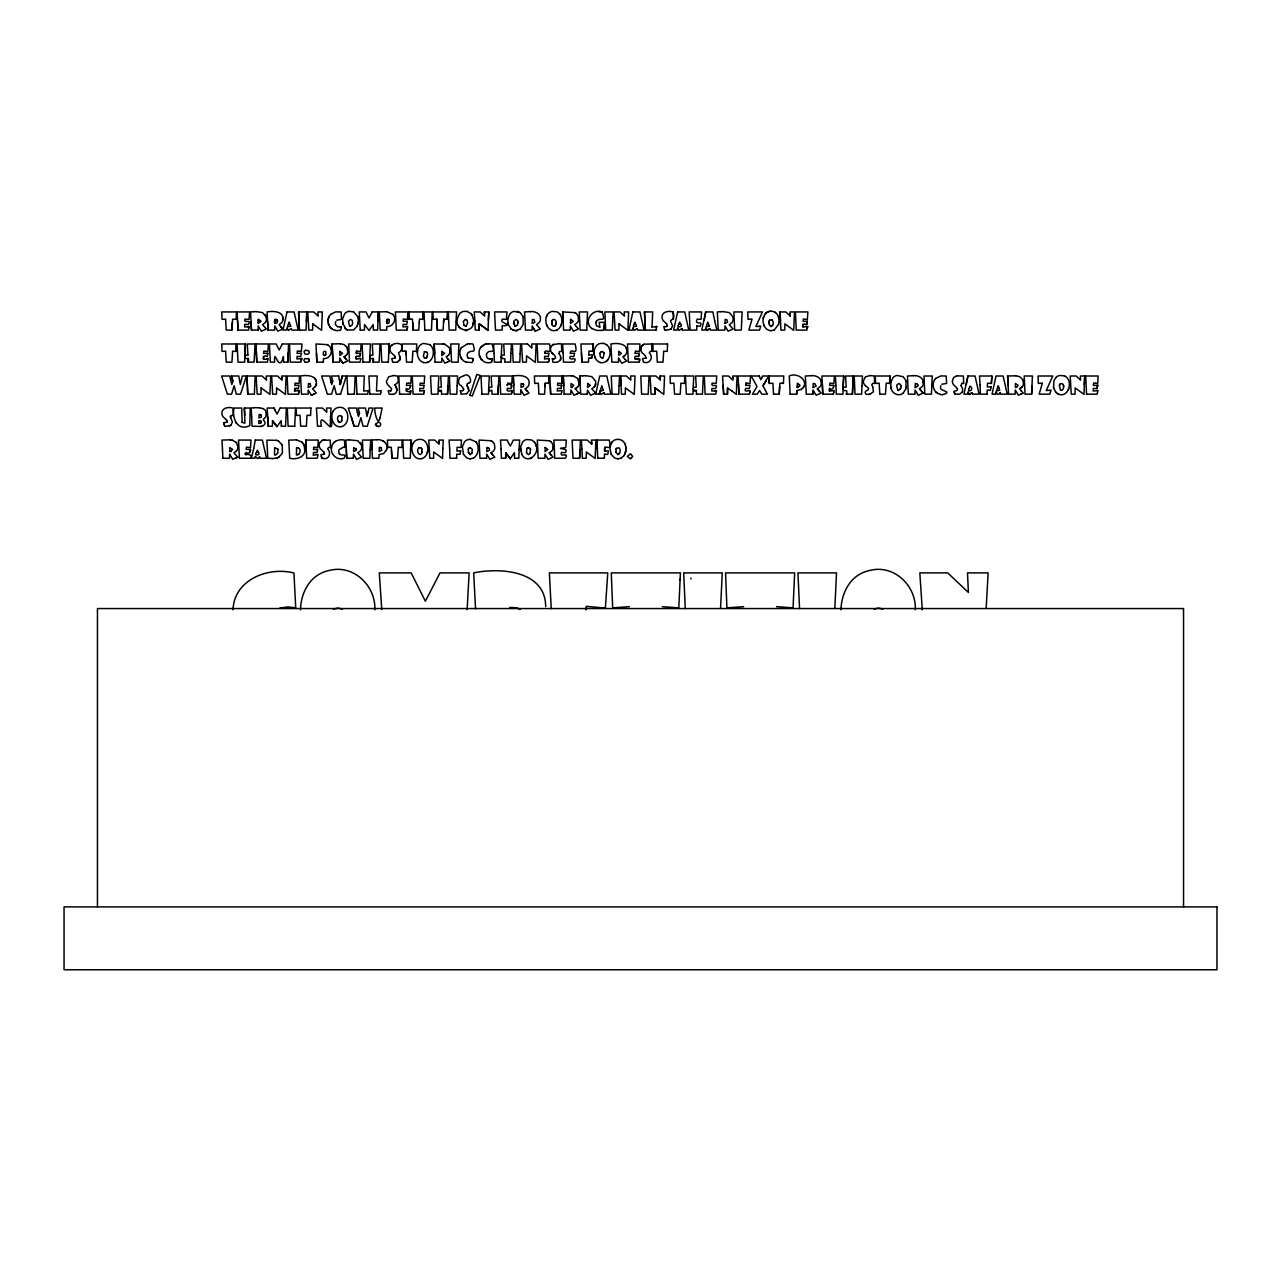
<?xml version="1.0" encoding="UTF-8"?>
<svg xmlns="http://www.w3.org/2000/svg" width="1281" height="1281" viewBox="0 0 1281 1281"><rect width="100%" height="100%" fill="white"/><g stroke="black" fill="none" stroke-linecap="round" stroke-linejoin="round"><path stroke-width="1.5" d="M258.346 323.42L258.378 319.369L261.116 321.291L258.314 323.42L258.41 319.369M276.696 319.69L277.385 322.284C274.823 326.399 272.997 318.985 275.943 319.433M274.903 323.42L274.983 319.369M308.337 387.486L308.417 383.451L310.162 383.756M441.961 355.461L441.993 351.41L444.715 353.332L441.913 355.461L442.025 351.41M532.304 323.42L532.416 319.369L534.161 319.69L534.817 322.284L532.336 323.42M725.062 323.42L725.174 319.369L726.919 319.69L727.576 322.284L725.094 323.42M813.115 387.486L813.227 383.451L814.972 383.756L815.677 386.35L813.163 387.486M915.194 387.486L915.307 383.451L917.052 383.756L917.708 386.35L915.242 387.486M474.851 321.051L475.315 330.098L479.126 330.098L479.238 323.837L488.045 330.338L488.766 311.94L484.378 311.94L484.618 316.103L480.183 311.94L474.242 311.94L474.883 321.051M479.126 330.098L479.238 323.837L488.013 330.338M650.588 385.117L651.052 394.164L654.863 394.164L654.975 387.903L663.782 394.404L664.551 376.006L660.115 376.006L660.356 380.169L655.92 376.006L649.979 376.006L650.62 385.117M654.863 394.164L654.975 387.903L659.026 390.785M732.86 377.927L732.956 380.169L728.521 376.006L722.58 376.006L723.621 394.164L727.464 394.164L727.544 387.903L731.675 390.785M727.464 394.164L727.592 387.903M362.971 362.139L369.665 362.139L369.745 356.246C370.081 361.466 375.173 355.301 373.107 362.139L379.144 362.139L380.009 343.981L372.275 343.981L372.915 355.109L371.506 355.205L369.841 355.157L370.433 343.981L362.107 343.981L363.019 362.139M369.665 362.139L369.745 358.216M501.063 362.139L501.223 356.246C501.512 361.466 506.603 355.301 504.538 362.139L510.575 362.139L510.911 353.444M456.628 458.246L456.757 454.131L460.039 454.387L460.648 450.896M505.659 458.246L505.771 452.721L510.318 458.678L505.771 452.721L505.691 458.246L501.399 458.246L501.079 449.087M604.36 458.246L604.504 454.131L607.77 454.387L608.427 450.896L604.632 451.072C603.255 441.401 612.846 454.643 609.212 440.072L596.834 440.072L597.763 458.246M987.043 394.164L987.171 390.048L990.437 390.321L991.062 386.83M283.485 362.139L287.809 362.139L288.545 343.981L282.316 343.981M287.809 362.139L288.049 353.028M372.163 311.94L378.391 311.94L377.623 330.098L373.347 330.098L373.219 324.525L369.056 330.546L364.557 324.573L364.428 330.098L360.169 330.098M519.141 449.135L518.853 458.246L514.578 458.246L514.45 452.673L510.27 458.678M258.073 330.098L258.186 325.966L261.372 331.187L266.32 328.993L262.525 324.701L265.263 322.588A6.277 6.277 0 0 0 266.4 319.802L266.288 317.064M285.727 384.348L285.439 394.404L276.584 387.903L276.472 394.164L272.661 394.164L271.62 376.006L277.593 376.006L281.996 380.169L281.9 377.927M330.21 426.445L330.994 408.047L326.575 408.047L326.799 412.21L322.364 408.047L316.423 408.047L317.512 426.205L321.307 426.205C317.928 406.141 336.567 443.546 330.53 416.373M353.348 458.246L353.476 454.098L356.646 459.335L361.594 457.125L357.815 452.834L360.537 450.736A6.277 6.277 0 0 0 361.69 447.934L361.562 445.196M389.2 319.706L389.04 322.796C385.469 326.095 385.949 316.807 389.232 319.706M386.942 323.42L387.054 319.289M442.858 448.414L442.553 458.47L433.715 451.969L433.602 458.246L429.792 458.246L428.751 440.072L434.723 440.072L439.111 444.235L439.031 441.993M520.903 390.032L520.775 394.164L514.113 394.164L513.265 376.006L513.761 385.661M587.322 394.164L587.451 390.032L590.621 395.253L595.569 393.059L591.79 388.767L594.512 386.67A6.277 6.277 0 0 0 595.665 383.868L595.537 381.13M736.687 384.348L736.399 394.404L731.643 390.785M811.353 375.669L805.381 376.006L806.261 394.164L812.923 394.164L813.003 390.032L816.189 395.253L821.121 393.059L817.342 388.767L820.08 386.67A6.277 6.277 0 0 0 821.185 383.868C822.386 378.183 816.157 375.093 811.305 375.669M812.923 394.164L813.003 391.41M1084.318 384.348L1084.014 394.404L1075.175 387.903L1075.063 394.164L1071.252 394.164L1070.211 376.006L1076.184 376.006L1080.588 380.169L1080.347 376.006L1084.783 376.006L1084.318 384.348L1084.735 376.006M254.727 385.661L254.391 394.164L247.745 394.164L246.945 376.006L255.191 376.006L254.695 385.661M294.71 426.205L295.511 408.047L287.28 408.047L288.113 426.205L294.742 426.205M354.373 394.164L355.173 376.006L346.927 376.006L347.775 394.164M370.193 449.743L369.841 458.246L363.212 458.246L362.411 440.072L370.657 440.072L370.161 449.743M388.367 362.139L389.136 343.981L380.937 343.981L381.77 362.139L388.415 362.139M410.609 449.743L410.256 458.246L403.627 458.246L402.826 440.072L411.057 440.072L410.609 449.743L411.025 440.072M579.588 458.246L580.405 440.072L572.159 440.072L573.007 458.246L579.636 458.246L579.941 449.743M586.73 330.098L587.531 311.94L579.284 311.94L580.133 330.098L586.762 330.098M862.001 385.661L861.649 394.164L855.019 394.164L854.219 376.006L862.465 376.006L861.969 385.661M1031.621 394.164L1032.422 376.006L1024.192 376.006L1025.024 394.164L1031.653 394.164L1031.958 385.661M323.34 362.139L323.517 358.536C330.61 359.449 334.325 349.169 328.352 345.342M447.517 394.164L448.43 376.006L440.696 376.006L441.337 387.15L439.927 387.246L438.262 387.198L438.855 376.006L430.528 376.006L431.441 394.164L438.086 394.164L438.214 388.287L439.447 391.073L441.401 390.193L441.529 394.164L447.565 394.164L447.886 385.485M489.262 389.616L489.918 391.073L491.872 390.193L492 394.164L498.037 394.164L498.901 376.006L491.167 376.006L491.808 387.15L490.399 387.246L488.734 387.198L489.326 376.006L480.999 376.006L481.912 394.164M498.037 394.164L498.357 385.485M790.105 394.164L796.654 394.164L796.766 390.561L801.33 389.424M796.654 394.164L796.798 390.561M846.357 394.164L852.425 394.164L853.242 376.006L845.556 376.006L846.197 387.15L844.787 387.246L843.122 387.198L843.683 376.006L835.388 376.006L835.949 385.485M852.425 394.164L853.29 376.006M652.029 327.007L652.702 311.94L644.455 311.94L645.352 330.098L656.048 330.098M236.425 343.981L236.12 351.41L236.457 343.981L221.709 343.981L222.045 351.41L225.6 351.17L226.209 362.139L231.941 362.139L232.614 351.17L236.12 351.41M250.5 449.391L246.224 449.455L246.432 447.197L250.5 447.565L251.012 440.072L238.554 440.072L239.387 458.246L249.971 458.246C256.696 452.721 235.624 455.203 249.795 452.689L250.5 449.391L250.099 451.024M246.08 455.091L246.192 452.449M266.736 358.84C261.484 361.402 262.909 353.7 267.201 356.598L267.873 353.284M263.47 358.984L263.598 356.358M294.598 391.025L294.758 388.383L294.646 391.025L299.386 390.593L298.905 392.354M313.365 455.091L313.477 452.449L315.366 452.481M356.294 356.358C356.759 362.747 354.549 354.453 358.184 356.374M406.269 391.025C406.013 384.844 405.869 395.044 411.057 390.593L410.176 394.164L399.592 394.164M423.338 311.94L422.97 319.369L423.306 311.94L408.607 311.94L408.895 319.369L410.625 319.193M447.309 319.369L443.77 319.129L443.082 330.098L437.365 330.098L436.805 319.129L433.202 319.369L432.914 311.94L447.661 311.94L447.277 319.369L447.613 311.94M538.548 386.67L538.26 383.195L534.705 383.451L534.401 376.006L549.149 376.006L548.812 383.451L549.117 376.006M635.2 353.348L635.376 351.09L639.443 351.458L639.956 343.981L627.498 343.981L628.331 362.139L638.915 362.139C643.35 355.205 632.734 362.331 635.136 356.358L637.025 356.374M803.043 324.317C803.507 330.722 801.314 322.412 804.948 324.349M829.431 391.025L829.576 388.383L829.464 391.025L834.203 390.593L833.723 392.354M890.039 376.006L889.703 383.451L890.007 376.006L875.291 376.006L875.596 383.451L879.182 383.195L879.791 394.164M306.335 321.595L306.8 311.94L298.585 311.94L299.386 330.098L306.063 330.098L306.832 311.94M388.719 353.636L389.184 343.981M720.562 608.427L722.26 572.895L683.686 572.895L685.271 608.619M834.828 608.427L836.525 572.895L797.951 572.895L799.536 608.619M247.938 355.109L244.863 355.157L245.424 343.981L237.129 343.981L238.042 362.139L244.687 362.139L244.815 356.246C245.103 361.466 250.195 355.301 248.13 362.139M245.456 343.981L244.863 355.157M510.863 353.444L511.439 343.981L503.705 343.981L504.346 355.109L502.937 355.205L501.287 355.157L501.88 343.981L493.537 343.981L494.114 353.444M843.715 376.006L843.122 387.198M588.78 354.965L588.956 351.17L590.989 351.218M604.664 451.072L604.856 447.261M377.911 321.003L378.391 311.94M467.149 609.66L469.118 572.895L439.991 572.895L425.372 601.237L411.153 572.895L379.304 572.895L381.754 609.468M519.093 449.135L519.622 440.072L513.393 440.072L510.318 446.108L508.477 442.874M231.893 330.098L232.614 319.129L236.12 319.369L236.457 311.94L221.709 311.94L222.045 319.369L225.6 319.129L226.209 330.098L231.941 330.098L232.357 322.492M285.695 384.348L286.191 376.006L281.772 376.006L281.948 377.927M397.59 458.246L398.311 447.261L401.818 447.517L402.154 440.072L387.422 440.072L387.743 447.517L389.44 447.341M412.194 362.139L412.658 354.533M419.239 322.492L418.775 330.098L413.058 330.098L412.45 319.129L410.593 319.193M442.81 448.414L443.322 440.072L438.887 440.072L439.063 441.993M488.349 320.282L488.814 311.94M547.339 383.275L545.258 383.195L544.585 394.164L538.869 394.164L538.516 386.67M736.655 384.348L737.151 376.006L732.732 376.006L732.908 377.927M773.484 394.164L779.232 394.164L779.873 383.195L781.954 383.275M779.232 394.164L779.665 386.574M986.178 608.155L988.131 572.895L967.507 572.895L968.388 592.446L947.716 572.895L919.822 572.895L922.272 609.852M601.75 330.418L603.735 330.082L604.312 322.332L599.252 322.332L599.764 327.119M603.735 330.082L603.959 326.127M590.957 351.218L592.847 351.41L593.295 343.981L580.95 343.981L581.894 362.139L588.523 362.139L588.62 358.023L590.365 358.072M592.847 351.41L593.343 343.981M991.094 386.83L987.299 387.006L987.539 383.195L991.398 383.451L991.846 376.006M991.398 383.451L991.878 376.006L979.501 376.006L980.077 384.892M357.143 326.175L358.392 320.634L357.783 316.663M421.593 458.646C431.361 456.004 429.343 437.269 418.247 439.527A7.078 7.078 0 0 0 414.259 441.769L413.219 443.162M467.101 311.395L463.738 311.395A7.078 7.078 0 0 0 459.719 313.637C447.597 332.98 480.983 336.999 472.049 315.03M562.247 376.006L561.767 383.499L562.279 376.006L549.821 376.006L550.654 394.164L561.238 394.164L562.071 390.593L557.299 391.025L557.459 388.383L559.349 388.415M617.97 439.383C626.121 439.287 628.01 450.416 623.751 455.828M778.88 322.636C779.985 317.576 776.91 310.995 771.082 311.235M903.201 393.075L906.051 388.543L905.987 380.729M300.491 609.772C300.731 599.316 304.173 588.828 311.059 580.837A33.258 33.258 0 0 1 329.938 570.317C353.876 564.393 375.974 586.17 374.821 609.788M423.659 362.555C416.853 360.537 415.524 350.706 419.688 345.662A7.078 7.078 0 0 1 423.707 343.42L429.84 344.621M417.382 352.659L417.526 350.562M507.916 318.521L507.9 322.636M600.405 362.555C593.599 360.537 592.302 350.706 596.45 345.662A7.078 7.078 0 0 1 600.453 343.42L603.783 343.42M771.114 311.235L769.401 311.395A7.078 7.078 0 0 0 765.398 313.637C760.818 319.001 763.108 330.418 771.114 330.706M841.009 609.772C841.249 599.316 844.691 588.828 851.577 580.837A33.258 33.258 0 0 1 870.456 570.317C894.394 564.393 916.475 586.17 915.323 609.788M890.807 382.587L890.807 386.702M237.898 446.877L237.786 447.934A6.277 6.277 0 0 1 236.649 450.736M282.925 319.802C284.11 311.171 273.013 310.803 267.121 311.94L268.017 330.098L274.678 330.098L274.791 325.966L277.897 331.187L282.877 328.993L279.098 324.701L281.82 322.588A6.277 6.277 0 0 0 282.973 319.802L282.845 317.064M316.359 383.868C317.576 375.237 306.447 374.869 300.571 376.006L301.451 394.164L308.113 394.164L308.193 390.032L311.379 395.253L316.311 393.059L312.532 388.767L315.254 386.67A6.277 6.277 0 0 0 316.407 383.868A6.277 6.277 0 0 1 315.222 386.67M448.83 354.629A6.277 6.277 0 0 0 449.983 351.827L449.439 347.647M450.015 351.827L450.095 350.77M553.104 447.934L552.559 443.754L550.702 441.513M578.532 319.802L577.987 315.606L576.114 313.381M577.923 386.67A6.277 6.277 0 0 0 579.06 383.868L579.14 382.811M579.092 383.868L577.731 378.455M913.385 375.669C918.237 375.077 924.498 378.167 923.265 383.868A6.277 6.277 0 0 1 922.112 386.67L919.422 388.767L923.201 393.059L919.454 388.767M412.626 354.533L412.914 351.17L416.421 351.41L416.757 343.981L402.01 343.981L402.346 351.41L404.043 351.234M419.207 322.492L419.495 319.129L423.002 319.369M443.546 322.492L443.802 319.129M545.049 386.574L545.306 383.195M313.541 449.455L313.717 447.197L317.784 447.565L318.296 440.072L305.839 440.072L306.671 458.246L317.256 458.246L318.104 454.659L313.317 455.091M360.169 354.917L360.618 353.284L356.326 353.348L356.502 351.09L360.618 351.458L361.13 343.981L348.656 343.981L349.505 362.139L360.089 362.139L360.922 358.552L356.15 358.984M356.374 353.348L356.55 351.09M507.5 385.389C503.929 384.204 514.338 382.411 511.039 388.623L507.436 388.383C505.066 394.372 515.747 387.246 511.215 394.164L500.631 394.164L500.295 384.892M544.761 353.348C544.697 346.414 553.072 358.184 549.501 343.981L537.043 343.981L537.54 352.867M570.381 353.348C570.317 346.414 578.692 358.184 575.121 343.981L562.663 343.981L563.16 352.867M585.993 609.884L586.266 606.345L605.385 608.075L607.77 572.895L549.373 572.895L551.23 608.715M749.865 392.354C752.459 387.855 742.692 394.212 745.718 388.383L749.321 388.623L750.042 385.325L745.75 385.389L745.926 383.131L750.042 383.499L750.538 376.006L738.08 376.006L738.929 394.164L749.497 394.164M745.798 385.389L745.974 383.131M233.03 609.772C234.039 579.813 268.097 566.346 293.941 573.007L295.719 607.851L287.889 606.906L279.834 608.075M332.355 329.201C327.424 326.191 326.559 318.489 330.562 314.373M328.08 320.955L328.705 317.272M331.571 447.149C330.018 453.554 336.07 460.087 342.603 458.614M296.535 439.895L288.785 440.12L289.698 458.246C296.055 459.911 305.502 457.349 304.942 449.295M304.814 451.312L304.189 445.115L301.932 442.073M386.766 448.83C388.223 443.082 382.154 439.127 376.982 439.703M468.27 449.423L468.702 453.346M514.898 326.175L513.761 321.291L515.795 319.417L517.46 320.25L518.004 322.716L517.332 325.182L515.282 326.415M551.935 324.013L552.287 320.25L553.952 319.417M551.791 322.732L552.335 320.25M602.951 358.2L604.2 353.316L602.118 351.458L600.501 352.291L599.956 354.773L600.565 357.239L602.566 358.456M616.001 449.423L616.017 452.145M771.114 326.495L769.513 325.214L769.112 321.291M1060.524 390.241C1063.71 391.57 1064.783 385.085 1062.381 383.692L1060.46 383.708L1059.371 385.357L1060.556 390.241M319.353 443.85L319.177 445.18A5.861 5.861 0 0 0 320.442 448.862L323.789 451.953M458.438 381.114L459.671 377.623M466.668 393.763L468.862 390.929L466.892 384.812L467.485 383.627M468.862 390.929L468.958 389.984M550.558 347.743L550.398 349.089A5.861 5.861 0 0 0 551.695 352.755C553.28 353.908 558.164 358.216 553.904 358.92M560.502 359.753L560.63 356.518L559.108 353.62M560.822 358.888L560.918 357.943M645.432 355.846L642.101 352.755A5.861 5.861 0 0 1 640.836 349.089L641.365 346.575L644.007 344.205M640.868 349.089L641.413 346.575M595.761 322.54L596.45 325.758L599.796 327.119M422.009 452.113L421.609 448.382M552.319 325.214C554.753 329.105 557.507 322.316 555.586 320.25L553.92 319.417M556.018 323.965L556.178 322.716M898.173 390.481L900.271 389.248L900.911 386.782L900.319 384.316L898.654 383.499L896.62 385.357L897.805 390.241M380.809 392.37L380.489 394.164L369.793 394.164M656 330.098L656.769 326.527L651.981 327.007M592.174 356.55L591.854 358.28L590.333 358.072M294.726 388.383L298.329 388.623L299.081 385.325L294.79 385.389L295.014 383.131L299.081 383.499L299.578 376.006L287.12 376.006L287.969 394.164L298.537 394.164M317.384 451.024L317.048 452.689L315.334 452.481M360.201 354.917L359.865 356.598L358.152 356.374M410.336 386.958C411.345 382.699 410.192 392.194 406.397 388.383M472.881 360.345L472.529 362.139L471.024 362.523L465.66 362.011M492.112 360.345L491.76 362.139L490.255 362.523M561.35 386.958L561.03 388.623L559.301 388.415M639.027 354.917L638.707 356.598L636.977 356.374M804.9 324.349L806.662 324.557L807.334 321.259M806.662 324.557L806.95 322.892M833.483 386.958C834.507 382.699 833.355 392.194 829.544 388.383M1096.952 388.623L1097.673 385.325L1096.952 388.623L1093.317 388.383L1093.189 391.025L1097.977 390.593L1097.096 394.164L1086.512 394.164M799.52 386.141L799.696 385.165M227.057 422.234L226.465 419.912M324.349 454.275L323.741 451.953M395.172 358.168L394.58 355.846M460.696 392.402L460.199 390.641C465.996 392.53 462.953 385.901 459.703 384.796A5.861 5.861 0 0 1 458.47 381.114M646.008 358.168L645.4 355.846M667.193 326.127L666.6 323.805M667.353 325.55L666.312 326.799L663.798 326.559L664.663 330.098L665.832 330.306M253.67 448.606L255.319 440.072M677.633 311.94L673.63 330.098L677.105 330.098L677.697 327.824L678.994 330.45L681.908 328.528L682.341 330.098L688.81 330.098L684.695 311.94L677.601 311.94M708.649 329.249L707.064 330.45L705.815 327.824L705.174 330.098L701.748 330.098L705.703 311.94L712.86 311.94L714.67 320.586M704.134 320.458L705.751 311.94M969.285 394.516L968.004 391.89L967.363 394.164L963.936 394.164L967.892 376.006L975.033 376.006L979.1 394.164L972.599 394.164L972.167 392.594L969.253 394.516L970.838 393.315M966.306 384.54L967.94 376.006M226.497 419.912L223.15 416.821A5.861 5.861 0 0 1 221.885 413.155C221.901 407.614 228.803 406.734 232.934 408.063L233.286 415.476L231.381 415.38L230.34 416.853L232.421 422.025L230.884 425.26M230.516 416.181L230.644 417.686M392.979 394.372C398.039 393.763 397.526 387.855 394.964 384.812C397.927 382.507 399.384 382.09 397.51 376.038L393.587 375.525M870.375 375.525L874.331 376.038L874.651 383.451L872.793 383.339L871.753 384.812L872.809 387.006M241.469 379.656L242.269 376.006L246.384 376.006L240.556 394.164L236.312 394.164L234.183 385.693L231.573 394.164L227.394 394.164L221.629 376.006L229.715 376.006L231.813 384.492L232.838 381.065L231.445 376.006L238.778 376.006L240.284 384.492L241.501 379.656M342.219 376.006L340.266 384.492L342.251 376.006L346.366 376.006L340.554 394.164M368.159 411.697L368.96 408.047L373.075 408.047L367.263 426.205L363.019 426.205L360.89 417.734L358.264 426.205L354.084 426.205L348.32 408.047L356.422 408.047L358.504 416.517L359.561 413.106L358.104 408.047L365.469 408.047L366.974 416.517L368.191 411.697M592.142 356.55L592.543 354.789L588.748 354.965M261.1 421.273L260.635 423.082L258.762 423.419L258.874 420.52L261.132 421.273M261.26 421.865L260.603 423.082M305.551 350.289L304.077 351.442L304.702 353.908L307.584 354.373L309.041 353.204A1.986 1.986 0 0 0 308.449 350.754L305.519 350.289M357.815 324.477L358.216 322.636M427.31 452.625L427.71 450.768M472.801 324.477L473.201 322.636M557.107 329.954C562.119 327.039 563 319.898 560.534 315.03M625.817 450.768L624.728 454.307M778.48 324.477L778.912 322.636M906.019 388.543L906.42 386.702M1058.09 394.02C1068.754 398.727 1073.814 380.041 1064.511 375.909M301.259 360.313L301.74 358.552L300.859 362.139L290.275 362.139L289.474 343.981L301.932 343.981L301.387 351.458L299.498 351.218M298.505 394.164L298.953 392.354M406.814 330.098L407.694 326.527L402.907 326.959L403.067 324.317L406.669 324.557L407.39 321.259L403.099 321.323L403.323 319.065L407.39 319.417L407.886 311.94L395.429 311.94L396.277 330.098L406.846 330.098L407.262 328.288M410.208 394.164L410.609 392.354M423.611 394.164L424.059 392.354M537.508 352.867L537.892 362.139L548.46 362.139L549.309 358.552L544.537 358.984L544.681 356.358L548.284 356.598L549.005 353.284L544.713 353.348M548.46 362.139L548.876 360.313M638.915 362.139L639.315 360.313M749.465 394.164L749.913 392.354M807.206 328.288L807.638 326.527L806.79 330.098L796.222 330.098L795.405 311.94L807.879 311.94L807.366 319.417L803.267 319.065L803.091 321.323L807.366 321.259M833.323 394.164L833.771 392.354M378.199 426.573L375.461 424.363L378.199 422.186M472.849 360.345L473.249 358.552M492.08 360.345L492.528 358.552L490.255 359.128M380.585 425.228L380.585 423.499M507.884 318.521L510.078 313.637A7.078 7.078 0 0 1 514.049 311.395L520.23 312.596L523.128 316.663M559.557 313.637L557.027 311.843L552.223 311.395A7.078 7.078 0 0 0 548.204 313.637C542.423 319.77 547.82 334.101 557.139 329.954M610.589 444.795L609.98 448.766L611.213 454.291M763.268 318.521L763.7 316.647M890.775 382.587L892.969 377.703A7.078 7.078 0 0 1 896.956 375.461L903.121 376.662L906.019 380.729M253.702 448.606L251.316 458.246L254.791 458.246C255.415 452.641 256.52 462.217 259.595 456.66L260.027 458.246L266.496 458.246L262.381 440.072L255.287 440.072M368.384 390.593L367.663 394.164L356.967 394.164M380.777 392.37L381.242 390.593L376.47 391.073L377.174 376.006L368.928 376.006L369.825 394.164M424.011 392.354L424.491 390.593L419.72 391.025L419.864 388.383L423.483 388.623L424.187 385.325L419.912 385.389L420.12 383.131L424.187 383.499L424.7 376.006L412.226 376.006L413.074 394.164L423.659 394.164M511.615 392.354L512.048 390.593M317.336 451.024L317.784 449.391L313.509 449.455M511.327 386.958L511.743 385.325M561.318 386.958L561.735 385.325M638.995 354.917L639.443 353.284L635.168 353.348M277.897 452.641L277.913 449.247M815.677 386.35L815.885 385.357M331.539 447.149C332.42 441.176 339.193 438.823 344.477 440.104L344.861 447.517L343.148 447.309M599.14 394.164L599.78 391.89L601.061 394.516L603.975 392.594M1000.285 392.594L1000.749 394.164L1007.218 394.164L1003.119 376.006L996.01 376.006L992.054 394.164L995.513 394.164C996.106 388.559 997.258 398.151 1000.317 392.594M995.513 394.164L996.154 391.89M386.366 450.272L386.814 448.83M801.298 389.424C810.841 382.138 797.887 371.666 789.272 376.006L790.137 394.164M256.536 452.417C252.581 456.196 261.772 455.395 258.282 452.321M600.165 390.801L601.782 386.109M678.85 324.285C674.895 328.064 684.086 327.263 680.595 324.189M996.474 390.801L998.123 386.109L999.756 390.289L996.506 390.801M962.447 391.778L962.575 388.559L961.038 385.645M319.321 443.85L319.754 442.682M550.526 347.743L550.958 346.575M469.839 395.333L476.82 374.404L480.279 375.525L472.273 395.973L469.871 395.333M595.729 322.54L596.594 320.923M256.504 452.417L257.385 450.175L258.33 452.321M678.818 324.285L679.699 322.043L680.643 324.189M341.579 416.341L339.881 415.524L338.248 416.357C335.782 419.335 340.522 425.997 341.979 420.072M465.467 319.417L463.402 321.291L463.882 325.214M468.222 449.423L468.67 448.382M526.907 448.382L526.507 452.145M600.132 353.316L600.533 352.291M615.969 449.423L616.417 448.382M769.08 321.291L769.513 320.25M1059.419 385.357L1059.819 384.316M341.467 421.289L341.963 417.382M426.205 358.2L427.63 354.741L427.037 352.275M426.989 357.223L427.47 356.006M422.041 452.113C420.52 458.022 415.829 451.376 418.359 448.382L419.031 447.774M471.84 453.314L472.337 449.407L470.255 447.565M530.078 453.314L530.574 449.407L528.493 447.565M772.683 325.182L773.356 322.716L772.075 319.626M900.239 389.248L900.719 388.031M560.614 326.175L561.286 324.477M778.512 324.477L774.284 329.954M1068.098 390.241L1068.77 388.543M333.188 411.121C329.553 417.142 333.332 428.35 341.579 426.621M413.251 443.162C409.616 449.167 413.395 460.391 421.641 458.646M546.507 316.647L547.227 315.014M610.557 444.795L612.286 441.769A7.078 7.078 0 0 1 616.337 439.527L618.002 439.383M761.667 377.991L762.579 376.006L768.728 376.006L763.012 385.789L767.351 394.164L761.811 394.164L759.569 390.465L757.231 394.164L752.395 394.164L757.055 386.478L751.162 376.006L759.329 376.006M282.348 343.981L279.194 350.001L276.168 343.981L269.394 343.981L270.355 362.139L274.614 362.139C273.878 344.925 278.73 374.965 283.405 356.566L283.533 362.139M280.155 408.047L277.032 414.067L273.974 408.047L267.201 408.047L268.161 426.205L272.421 426.205L272.533 420.68L277.032 426.637L281.212 420.632L281.324 426.205M372.195 311.94L369.056 317.976L366.03 311.94L359.256 311.94L360.217 330.098M461.272 347.759C458.23 352.563 460.199 359.961 465.692 362.011M386.414 450.272L383.595 453.506L379.064 454.627L378.92 458.246L372.419 458.246L371.586 440.072L372.066 449.423M803.395 387.454L804.068 386.189M761.699 377.991L760.722 379.736L759.297 376.006M469.647 343.74L472.929 343.997C476.932 355.429 470.864 348.448 467.533 353.556A4.788 4.788 0 0 0 467.453 356.887L468.286 358.088M763.044 385.789L766.326 380.345M397.398 362.107L400.441 358.888L398.471 352.787C401.77 351.747 404.188 344.221 398.935 343.612C395.205 342.844 389.824 344.477 390.016 349.089A5.861 5.861 0 0 0 391.281 352.755L394.612 355.846M399.688 360.521L400.248 356.518M560.55 359.753L557.779 362.107L554.161 362.347L552.976 362.139L552.159 358.6L553.936 358.92M962.479 391.778L959.725 394.132L954.921 394.164C951.207 388.687 958.396 392.835 957.435 388.703M357.175 326.175L353.62 329.954L347.135 329.954M600.373 362.555C609.884 364.461 613.359 349.633 606.553 344.621M319.722 442.682L322.348 440.312M550.926 346.575L553.568 344.205M333.156 411.121L334.197 409.728A7.078 7.078 0 0 1 338.184 407.502C349.329 405.212 351.234 423.915 341.531 426.621M611.309 443.162L612.318 441.769M1055.736 377.703L1053.959 380.713L1053.558 386.702M325.694 354.821L325.902 351.747C322.588 348.848 322.171 358.136 325.742 354.821L324.814 355.269M554.785 326.175L555.538 325.182M471.872 453.314L470.239 454.627M530.126 453.314L528.477 454.627L526.907 453.346M617.97 454.627L620.1 452.113L620.084 449.407L619.011 447.774L616.369 448.382M618.867 454.307L619.62 453.314M772.731 325.182L771.082 326.495M227.089 422.234L223.663 422.666L224.527 426.205L225.696 426.413M395.221 358.168L391.778 358.6L392.61 362.139L393.811 362.347M324.381 454.275L320.939 454.707L321.803 458.246L322.988 458.438M646.04 358.168L642.598 358.6L643.462 362.139C649.675 364.605 653.951 357.367 649.291 352.787L650.364 351.298L652.221 351.41L651.869 343.997L643.975 344.205M461.24 347.759L467.469 343.9M480.471 347.759L484.746 344.413L488.91 343.74M935.642 378.439C932.04 382.09 932.424 388.655 936.043 392.162M304.75 361.882L303.885 360.297L304.702 358.728L308.481 358.712A1.97 1.97 0 0 1 309.073 361.162L307.584 362.347L304.718 361.882M277.561 453.378L275.895 454.675M297.945 447.693L296.584 447.565L296.407 454.979C300.282 455.219 301.675 448.766 297.897 447.693M520.294 329.009L523.16 324.477L523.08 316.663M606.666 361.05L607.883 359.721M623.799 455.828L621.173 458.086M236.681 450.736L233.959 452.834L237.738 457.125L232.758 459.335L229.635 454.098L229.491 458.246L222.846 458.246M345.55 355.894L346.799 354.629M447.629 355.894L448.878 354.629M576.706 387.919L575.217 388.767L577.955 386.67M624.375 355.894L625.624 354.629A6.277 6.277 0 0 0 626.761 351.827C627.866 343.196 616.834 342.844 610.925 343.981L611.822 362.139L618.467 362.139L618.547 357.991L621.733 363.228L626.681 361.018L624.584 358.968M1021.069 387.919L1022.286 386.67M671.02 329.153L672.557 325.918L670.491 320.746C673.47 318.441 674.895 317.992 673.069 311.956C668.97 310.642 661.973 311.475 662.037 317.048A5.861 5.861 0 0 0 663.334 320.73L666.632 323.805M596.562 320.923C601.237 316.519 606.041 323.693 602.166 311.956L598.531 311.699M424.459 351.667L423.387 356.054L424.523 358.216L426.237 358.2M468.638 448.382L470.287 447.565M526.875 448.382L528.541 447.565M769.481 320.25L772.107 319.626M391.249 345.582L392.178 344.765M459.639 377.623L464.074 375.605M642.069 345.582L642.998 344.765M330.53 314.373L335.67 311.875L341.13 311.956L341.515 319.369L336.727 320.17M333.909 442.505L335.35 441.337M483.049 345.246C474.771 350.386 480.631 364.941 490.287 362.523M935.61 378.439L940.75 375.941L946.211 376.038L946.595 383.451L941.807 384.236M707.064 330.45L710.01 328.528L710.459 330.098L716.928 330.098L714.622 320.586M278.89 457.125L282.412 453.106L282.284 445.115M225.664 426.413L230.916 425.26M671.052 329.153L665.8 330.306M423.611 362.555C433.138 364.445 436.597 349.649 429.808 344.621M520.342 329.009L515.763 330.706L511.055 328.993M473.442 458.086C478.454 455.187 479.334 448.046 476.868 443.178M903.233 393.075C899.038 396.854 892.233 393.795 891.16 388.543M297.784 454.675L298.889 453.986M262.669 425.82L263.774 425.212A3.283 3.283 0 0 0 265.151 422.458L263.245 419.544L265.888 416.885L266.272 412.514M465.852 326.415L467.693 322.716L467.101 320.25L465.435 319.417M467.437 383.627L468.494 383.243M961.871 383.339L961.086 385.645M345.358 362.043L347.84 361.018L344.061 356.726L345.582 355.894M447.661 355.894L446.14 356.726L447.87 358.968M520.919 390.032L524.073 395.253L529.021 393.059L525.242 388.767L527.964 386.67A6.277 6.277 0 0 0 529.069 383.868C530.238 375.237 519.157 374.869 513.265 376.006M624.407 355.894L622.886 356.726L624.616 358.968M491.103 440.744L479.062 440.072L479.959 458.246L486.604 458.246L486.684 454.098L489.87 459.335L494.818 457.125L491.023 452.834L493.761 450.736A6.277 6.277 0 0 0 494.866 447.934L494.322 443.754L492.464 441.513M549.341 440.744L537.299 440.072L538.196 458.246L544.857 458.246L544.969 454.098L548.108 459.335L553.056 457.125L549.277 452.834L551.999 450.736A6.277 6.277 0 0 0 553.152 447.934M380.041 425.933L378.167 426.573M552.527 344.765L559.365 343.612M630.973 458.454L632.654 456.42L630.973 454.371M798.095 387.31L799.728 385.165L797.503 383.323M440.504 390.545L439.447 391.073M695.471 390.545L694.35 391.073L693.101 388.287L692.989 394.164L686.328 394.164L685.463 376.006L693.79 376.006L693.197 387.198L694.894 387.246L696.272 387.15L695.631 376.006L703.365 376.006L702.452 394.164L696.432 394.164M341.338 361.018L342.86 363.228L345.39 362.043M313.829 394.084L311.379 395.253M447.469 362.043L444.939 363.228L441.817 357.991L441.689 362.139L435.028 362.139M530.526 311.603L524.553 311.94L525.45 330.098L532.111 330.098L532.223 325.966L535.33 331.187L540.31 328.993L536.531 324.701L539.253 322.588A6.277 6.277 0 0 0 540.358 319.802C541.543 314.133 535.346 311.011 530.494 311.603M1020.925 394.084L1018.395 395.253L1015.273 390.032L1015.128 394.164L1008.467 394.164M390.801 390.865L391.618 388.703L387.775 384.796A5.861 5.861 0 0 1 386.51 381.114L388.687 376.806L393.619 375.525M229.283 426.173L230.116 425.788M466.7 393.763L461.032 394.164L460.664 392.402M277.096 457.925L278.922 457.125M447.437 362.043L449.919 361.018L447.838 358.968M235.256 458.15L237.706 457.125M576.514 394.084L579.012 393.059L575.217 388.767M579.012 393.059L574.032 395.253L570.91 390.032L570.766 394.164L564.104 394.164M923.201 393.059L918.221 395.253L915.098 390.032L914.97 394.164L908.309 394.164L907.46 376.006L913.433 375.669M1020.893 394.084L1023.375 393.059L1021.277 391.009M340.362 326.959L341.483 326.527L340.73 330.098L337.335 330.61M473.281 358.552L468.254 358.088M230.66 451.456L232.534 449.423L229.811 447.517L229.731 451.553L230.692 451.456M571.934 387.374L573.808 385.357L571.07 383.451L571.006 387.486L571.966 387.374M1016.297 387.374L1018.171 385.357L1015.433 383.451L1015.369 387.486L1016.329 387.374M695.439 390.545L696.336 390.193L696.464 394.164M427.021 362.555L428.543 361.979M774.316 329.954L771.082 330.706M473.474 458.086L470.239 458.838M521.671 454.291C527.852 465.98 541.703 452.049 535.106 443.178M530.19 458.646L531.711 458.086M621.221 458.086L617.97 458.838M322.316 440.312L330.21 440.104L330.53 447.517M956.667 375.845L953.528 377.623L952.343 381.114A5.861 5.861 0 0 0 953.64 384.796L957.467 388.703M260.491 426.429L262.701 425.82M484.746 344.413L486.7 343.9M342.555 458.614L344.109 458.246C347.215 452.337 341.354 456.981 339.337 453.634M397.446 362.107L393.779 362.347M869.751 394.372L873.45 391.778L872.761 387.006M277.144 457.925L272.693 458.566M290.723 326.223L287.44 326.735L289.09 322.043L290.691 326.223M709.466 326.223L706.167 326.735L707.817 322.043L709.418 326.223M601.734 390.657L603.415 390.289L601.734 386.109M424.427 351.667L427.069 352.275M759.297 326.335L760.802 326.014L759.521 330.098L748.857 330.098L752.075 318.985L748.024 319.369L747.768 311.94L762.467 311.94L755.918 326.495L759.329 326.335M418.999 447.774L420.953 447.774L422.057 449.407M333.46 609.035L337.912 608.075L342.475 609.035M873.978 609.035L878.414 608.075L882.993 609.035M275.927 454.675L274.518 454.979L274.678 447.565L277.945 449.247M247.874 326.799L249.379 326.527L248.514 330.098L237.93 330.098L237.129 311.94L249.587 311.94L249.042 319.417L244.975 319.065C242.862 324.093 252.261 318.537 248.338 324.557L244.719 324.317L244.607 326.959L247.906 326.799M266.704 358.84L268.225 358.552L267.345 362.139L256.76 362.139L255.992 343.981L268.418 343.981L267.905 351.458L263.806 351.09L263.63 353.348L267.905 353.284M301.74 358.552L296.952 358.984L297.112 356.358L300.715 356.598L301.435 353.284L297.144 353.348L297.32 351.09L299.53 351.218M807.67 326.527L802.899 326.959M715.038 390.865L716.559 390.593L715.679 394.164L705.094 394.164L704.294 376.006L716.752 376.006L716.207 383.499L712.14 383.131C710.042 388.159 719.426 382.603 715.503 388.623L711.9 388.383L711.772 391.025L715.07 390.865M465.884 326.415L463.834 325.214M655.424 326.751L656.721 326.527M368.416 390.593L363.644 391.073L364.348 376.006L356.102 376.006L356.999 394.164M323.517 439.911L324.83 439.671M956.635 375.845L963.376 376.038L963.728 383.451L961.823 383.339M629.98 458.598L631.005 458.454M798.127 387.31L796.846 387.486L797.535 383.323M343.18 447.309L339.081 449.663A4.788 4.788 0 0 0 339.049 452.994L339.833 454.195M630.012 454.227L627.29 456.388L630.012 458.598M253.718 407.71L251.14 408.047L251.716 417.222M340.41 326.959L337.672 326.831L335.654 324.862A4.788 4.788 0 0 1 335.766 321.531M371.586 440.072L377.03 439.703M308.305 387.486L310.851 386.35L310.13 383.756M465.403 330.706L467.101 330.514M515.731 330.706L517.412 330.514M390.833 390.865L388.271 390.641L389.136 394.164L393.011 394.372M781.906 383.275L783.428 383.451L783.764 376.006L769.016 376.006L769.321 383.451L772.907 383.195L773.516 394.164M272.741 458.566L267.761 458.246L266.896 440.12L276.728 440.344M348.752 311.395L353.588 311.843M600.132 390.801L601.782 390.657M470.271 439.383L468.558 439.527A7.078 7.078 0 0 0 464.555 441.769L462.393 446.653L463.466 454.291M253.718 311.683L250.564 311.94L251.46 330.098L258.105 330.098M578.564 319.802A6.277 6.277 0 0 1 577.427 322.588L574.689 324.701L578.468 328.993L573.488 331.187L570.381 325.966L570.237 330.098L563.576 330.098L562.727 311.94L574.753 312.596M720.466 311.683L717.328 311.94L718.209 330.098L724.87 330.098L724.95 325.966L728.136 331.187L733.068 328.993L729.289 324.701L732.011 322.588A6.277 6.277 0 0 0 733.116 319.802L733.036 317.064M332.98 362.139L332.099 343.981L340.394 343.74M435.06 362.139L434.179 343.981L444.491 344.077L449.471 347.647M564.152 394.164L563.256 376.006L571.566 375.781M587.371 394.164L580.677 394.164L579.813 376.006L582.967 375.749M1008.515 394.164L1007.619 376.006L1015.929 375.781M348.992 439.815L345.838 440.072L346.735 458.246L353.396 458.246M467.437 343.9L469.679 343.74M868.742 394.436L869.799 394.372M260.523 426.429L252.021 426.205L251.668 417.222M942.416 394.676C952.135 392.258 943.697 391.329 940.75 388.928A4.788 4.788 0 0 1 940.846 385.597M509.854 607.402L516.851 607.786L520.07 609.404M464.042 375.605C469.615 372.05 472.977 383.067 468.462 383.243M870.407 375.525L865.428 376.806L863.298 381.114A5.861 5.861 0 0 0 864.563 384.796L865.588 385.837M634.976 358.984L638.242 358.84M460.68 450.896L456.885 451.072L457.125 447.261L460.984 447.517L461.48 440.072L449.103 440.072L449.663 448.974M601.782 330.418L596.914 330.418L591.726 328.512M403.995 351.234L405.901 351.17L406.509 362.139L412.226 362.139M389.408 447.341L391.313 447.261L391.906 458.246L397.638 458.246M629.387 606.682L612.67 607.851L611.277 572.895L680.403 572.895L678.802 607.851L662.293 606.682M743.653 606.682L726.919 607.851L725.542 572.895L794.668 572.895L793.051 607.851L776.558 606.682M253.686 407.71L259.114 407.71M253.67 311.683L256.536 311.603M720.434 311.683L723.301 311.603M582.935 375.749L585.785 375.669M348.96 439.815L357.879 440.744L361.61 445.196M570.333 353.348L574.625 353.284L573.872 356.598L570.269 356.358C567.931 362.331 578.564 355.205 574.048 362.139L563.464 362.139L563.128 352.867M410.737 385.325L406.461 385.389L406.669 383.131L408.847 383.243M561.767 385.325L557.491 385.389L557.699 383.131L561.767 383.499M833.899 385.325L829.608 385.389L829.832 383.131L833.899 383.499L834.411 376.006L821.938 376.006L822.786 394.164L833.371 394.164M1097.673 385.325L1093.382 385.389L1093.606 383.131L1095.767 383.243M562.727 311.94L563.24 321.595M602.166 311.956C592.35 308.048 583.111 321.611 591.758 328.512M673.037 311.956L673.39 319.369M779.905 311.94L785.877 311.94L790.281 316.103L790.057 311.94L794.476 311.94L793.724 330.338L784.917 323.837L784.757 330.098L780.946 330.098L779.953 311.94L780.513 321.051M436.757 319.129L437.365 330.098M277.401 320.33L277.641 321.291M424.812 330.098L431.473 330.098L432.241 311.94L424.011 311.94L424.844 330.098M535.33 331.187L533.841 328.993M332.099 343.981L332.948 362.139L339.641 362.139L339.753 357.991L342.908 363.228M434.179 343.981L434.691 353.636M527.516 343.981L521.543 343.981L522.616 362.139L526.427 362.139L526.555 355.862L535.362 362.379L536.115 343.981L531.695 343.981L531.919 348.144L527.484 343.981M651.837 343.997L652.221 351.41M405.869 351.17L406.125 354.629M344.061 356.726L345.79 358.968M326.975 344.589L315.991 343.981L316.823 362.139L323.372 362.139M501.111 362.139L494.418 362.139L494.066 353.444M338.76 376.006L331.395 376.006L332.852 381.065L331.795 384.492L330.546 379.752M563.256 376.006L563.784 385.661M579.813 376.006L580.341 385.661M620.452 376.006L626.425 376.006L630.828 380.169L630.604 376.006L635.024 376.006L634.271 394.404L625.416 387.903L625.304 394.164L621.493 394.164L620.5 376.006L621.061 385.117M1007.619 376.006L1008.147 385.661M232.838 381.065L231.413 376.006M769.321 383.451L769.064 376.006M523.545 384.396L523.529 386.35L521.015 387.486L521.079 383.451L523.577 384.396L522.84 383.756M917.724 384.396L917.965 385.357M298.329 388.623L296.648 388.415M525.242 388.767L526.955 391.009M817.342 388.767L819.071 391.009M340.586 394.164L336.311 394.164L334.181 385.693L331.571 394.164L327.376 394.164L321.611 376.006L329.713 376.006L331.427 382.907M347.743 394.164L354.405 394.164M481.864 394.164L488.557 394.164L488.685 388.287L489.31 389.616M599.172 394.164L595.713 394.164L599.716 376.006L606.81 376.006L610.877 394.164L604.376 394.164L603.943 392.594M879.759 394.164L885.507 394.164L886.196 383.195L888.229 383.275M954.921 394.164L954.601 392.402M987.075 394.164L980.397 394.164L980.045 384.892M242.045 422.394L244.943 423.178L244.335 408.047L250.211 408.047L249.779 425.596C237.626 431.745 231.653 418.15 234.071 408.047L241.741 408.047L242.093 422.394M280.107 408.047L286.336 408.047L285.567 426.205L281.292 426.205M223.663 422.666L224.159 424.427M356.118 448.462L356.102 450.416L353.588 451.553L353.7 447.517L356.358 449.423M491.023 452.834L492.753 455.075M549.277 452.834L550.99 455.075M321.771 458.246L321.403 456.468M456.66 458.246L449.999 458.246L449.631 448.974M597.731 458.246L604.408 458.246M488.878 343.74L492.16 343.997C495.763 356.726 490.255 347.727 486.764 353.556A4.788 4.788 0 0 0 486.732 356.887L488.093 358.552M868.79 394.436L865.892 394.164C862.401 389.2 873.77 391.217 865.54 385.837M322.956 458.438C329.009 460.039 331.683 452.898 327.632 448.878L328.721 447.405L330.578 447.517M723.253 311.603L729.353 312.596L733.084 317.064M256.504 311.603L262.589 312.596L266.32 317.064M585.753 375.669L591.854 376.662L595.585 381.13M230.292 439.847L221.981 440.072L222.51 449.743M386.83 311.683L379.32 311.94L380.185 330.098L386.702 330.098L386.846 326.495C393.171 327.231 397.19 319.049 392.979 314.421M507.676 383.131L511.776 383.499L512.288 376.006L499.83 376.006L500.327 384.892M487.885 447.565L486.876 447.517L486.812 451.553L489.358 450.416L489.342 448.462L487.837 447.565M335.526 330.45L337.367 330.61M940.606 394.516L942.448 394.676M470.239 439.383L475.892 441.785M618.002 458.838L614.688 458.086L611.165 454.291M470.271 458.838L466.957 458.086L463.434 454.291M888.181 383.275L889.703 383.451M547.291 383.275L548.812 383.451M380.809 447.501L379.288 447.421L379.16 451.553L381.866 450.207L380.777 447.501M1095.735 383.243L1097.673 383.499L1098.169 376.006L1085.712 376.006L1086.544 394.164M408.815 383.243L410.737 383.499L411.249 376.006L398.791 376.006L399.624 394.164M629.98 454.227L631.005 454.371M378.167 422.186L380.025 422.794M259.082 407.71L262.717 408.511M1015.881 375.781L1019.644 376.662L1022.911 379.688M442.441 343.74L444.459 344.077M571.518 375.781L573.584 376.118M340.362 343.74L344.125 344.637L347.391 347.647M230.26 439.847L232.309 440.184M490.303 359.128L488.061 358.552M386.798 311.683L393.011 314.421M349.969 326.415L352.067 325.182L352.707 322.716L352.115 320.25L350.45 319.417L348.416 321.291L349.601 326.175M618.002 454.627L615.969 452.145M470.271 454.627L468.238 452.145M559.317 343.612L561.43 343.997L561.783 351.41L559.397 351.586L559.14 353.62M296.503 439.895L301.98 442.073M940.654 394.516L937.404 393.267M335.558 330.45L332.323 329.201M1064.543 375.909L1059.707 375.461A7.078 7.078 0 0 0 1055.688 377.703M517.38 311.395L518.869 311.843M603.735 343.42L606.586 344.621M467.053 311.395L471.072 313.637M275.911 319.433L276.728 319.69M573.536 376.118L577.779 378.455M232.277 440.184L236.505 442.521M512.48 329.954L514.033 330.514M276.68 440.344L278.537 441.064M260.908 414.852L259.13 414.436L258.954 418.006L261.484 417.046L260.876 414.852M262.669 408.511L264.062 409.215A5.156 5.156 0 0 1 266.304 412.514M326.927 344.589L328.384 345.342M382.523 440.68L383.932 441.449M376.294 425.933L377.174 426.413M574.721 312.596L576.162 313.381M549.293 440.744L550.734 441.513M491.055 440.744L492.496 441.513M774.22 311.843L775.533 312.596M353.556 311.843L357.815 316.663M278.489 441.064L282.332 445.115M1056.713 393.059L1058.138 394.02M347.167 329.954L344.541 327.664M936.011 392.162L937.452 393.267M534.145 441.785L531.599 439.975L526.795 439.527A7.078 7.078 0 0 0 522.824 441.769L520.63 446.653L521.703 454.291M581.942 449.183L582.407 458.246L586.218 458.246L586.33 451.969L595.153 458.47L595.905 440.072L591.486 440.072L591.71 444.235L587.274 440.072L581.334 440.072L581.974 449.183M280.779 326.927L282.845 328.993M551.695 352.755L552.671 353.796M1055.496 391.73L1056.745 393.059M511.103 328.993L508.269 324.477M345.79 328.993L342.555 322.636M480.743 358.648L481.992 360.121M329.697 326.623L330.962 328.096M1021.309 391.009L1019.58 388.767L1022.318 386.67A6.277 6.277 0 0 0 1023.455 383.868L1022.878 379.688M272.501 420.68L277 426.637M338.312 421.305L339.033 422.282M559.525 313.637L560.566 315.03M471.04 313.637L472.081 315.03M534.097 441.785L535.154 443.178M475.859 441.785L476.9 443.178M346.575 346.414L347.904 351.827A6.277 6.277 0 0 1 346.751 354.629M360.329 442.521L361.098 443.754M315.046 378.455L316.279 381.13M265.039 314.389L265.824 315.606M236.473 442.521L237.866 446.877M1055.544 391.73L1053.911 388.543M458.646 326.159L459.575 327.664M467.149 385.645L468.67 388.559M303.245 443.45L304.189 445.115M460.6 356.967L461.496 358.648M395.989 387.006L396.998 389.984M235.736 422.346L236.28 423.467M501.191 356.246L501.816 357.591M624.616 443.178L625.336 444.795M508.509 442.874L507.244 440.072L500.471 440.072L501.111 449.087M274.006 408.047L275.223 410.833M998.075 386.109L999.02 388.255M603.783 352.275L604.2 353.316M530.158 448.382L530.574 449.407M341.547 416.341L341.995 417.382M763.652 324.477L764.309 326.159M594.672 356.518L595.329 358.184M546.475 324.477L547.131 326.159M551.903 324.013L552.351 325.214M526.475 452.145L526.939 453.346M330.61 347.775L331.171 349.345M820.641 379.688L821.105 381.13M626.185 347.647L626.649 349.105M395.012 384.812L395.269 385.645M351.538 417.366L354.116 426.205M479.254 355.077L479.799 356.967M328.256 323.052L328.801 324.942M681.86 328.528L682.309 330.098M357.287 411.793L358.12 414.948M690.875 578.099L691.083 578.964M778.432 316.663L778.864 318.537M609.452 348.704L609.884 350.562M535.826 444.795L536.259 446.669M375.493 424.363L375.701 425.228M1053.526 386.702L1053.959 388.543M890.759 386.702L891.192 388.543M507.868 322.636L508.301 324.477M342.988 324.477L342.603 318.521L344.765 313.637A7.078 7.078 0 0 1 348.784 311.395M679.923 579.364L680.115 580.309M463.53 388.703L463.706 389.616M395.108 356.662L395.285 357.591M226.993 420.728L227.169 421.657M339.353 379.688L340.266 384.492M338.728 376.006L339.385 379.688M768.984 322.732L769.112 324.013M513.633 322.732L513.761 324.013M545.69 606.57C545.498 570.445 500.231 567.371 473.666 572.895L475.539 608.859M1063.486 385.341L1063.63 386.782M900.735 385.341L900.879 386.782M517.828 321.275L517.972 322.716M923.185 381.13L923.329 382.811M660.163 376.006L660.307 377.927M484.426 311.94L484.57 313.861M625.769 446.669L625.913 448.766M594.144 352.659L594.272 354.677M520.518 448.766L520.646 450.768M644.487 311.94L645.304 330.098M596.866 440.072L597.41 448.974M244.367 408.047L244.815 415.428M247.89 355.109L247.297 343.981L255.031 343.981L254.118 362.139L248.098 362.139L247.97 358.168M554.369 448.974L553.872 440.072L566.33 440.072L565.786 447.565C551.535 449.343 571.022 447.341 565.081 452.689L561.478 452.449C559.14 458.438 569.773 451.296 565.257 458.246L554.673 458.246L554.337 448.974M305.871 440.072L306.335 448.974M255.96 343.981L256.792 362.139M723.221 385.117L723.653 394.164M412.738 322.588L413.09 330.098M391.522 450.736L391.874 458.246M298.633 311.94L299.434 330.098M246.977 376.006L247.793 394.164M346.334 449.743L346.703 458.246M267.617 321.595L267.985 330.098M251.044 321.595L251.412 330.098M222.478 449.743L222.878 458.246M835.917 385.485L836.301 394.164L842.946 394.164L843.074 388.287C843.362 393.507 848.454 387.326 846.389 394.164M581.494 352.867L581.846 362.139M408.639 311.94L408.927 319.369M316.519 353.332L316.855 362.139M822.402 384.892L822.738 394.164M738.545 384.892L738.881 394.164M550.27 384.892L550.622 394.164M237.626 320.826L237.962 330.098M267.809 417.046L268.129 426.205M372.947 358.168L373.075 362.139M790.201 313.861L790.249 316.103M591.614 441.993L591.662 444.235M1183.548 906.9L1183.548 608.555L97.452 608.555L97.452 906.9M765.43 313.637A7.078 7.078 0 0 1 769.449 311.395M308.433 358.712A1.97 1.97 0 0 1 309.025 361.162M595.617 383.868A6.277 6.277 0 0 1 594.48 386.67M339.945 351.41L339.833 355.461L342.635 353.332L339.945 351.41M545.162 447.517L545.049 451.553L547.852 449.423L545.162 447.517M570.573 319.369L570.461 323.42L573.28 321.291L570.573 319.369M587.675 383.451L587.563 387.486L590.365 385.357L587.675 383.451M618.771 351.41L618.675 355.461L621.477 353.332L618.771 351.41M261.132 387.903L260.972 394.164L257.161 394.164L256.12 376.006L262.093 376.006L266.496 380.169L266.272 376.006L270.691 376.006L269.939 394.404L261.132 387.903M312.772 323.837L312.612 330.098L308.801 330.098L307.76 311.94L313.733 311.94L318.136 316.103L317.912 311.94L322.332 311.94L321.579 330.338L312.772 323.837M619.059 323.837L618.899 330.098L615.104 330.098L614.063 311.94L620.036 311.94L624.423 316.103L624.199 311.94L628.635 311.94L627.866 330.338L619.059 323.837M502.248 325.982L502.12 330.098L495.491 330.098L494.594 311.94L506.972 311.94L506.443 319.369L502.584 319.129C497.957 323.228 515.282 324.878 502.248 325.982M696.864 325.982L696.736 330.098L690.107 330.098L689.21 311.94L701.588 311.94L701.059 319.369L697.2 319.129C693.71 326.063 703.91 319.786 700.115 326.255L696.864 325.982M456.1 321.595L455.748 330.098L449.119 330.098L448.318 311.94L456.564 311.94L456.052 321.595M457.141 385.661L456.789 394.164L450.159 394.164L449.359 376.006L457.589 376.006L457.093 385.661M458.518 353.636L458.182 362.139L451.536 362.139L450.736 343.981L458.982 343.981L458.486 353.636M520.15 353.636L519.814 362.139L513.169 362.139L512.368 343.981L520.614 343.981L520.118 353.636M612.67 321.595L612.318 330.098L605.689 330.098L604.888 311.94L613.135 311.94L612.622 321.595M619.059 385.661L618.723 394.164L612.078 394.164L611.277 376.006L619.524 376.006L619.027 385.661M648.586 385.661L648.234 394.164L641.605 394.164L640.804 376.006L649.051 376.006L648.554 385.661M741.667 321.595L741.315 330.098L734.686 330.098L733.885 311.94L742.131 311.94L741.635 321.595M931.799 385.661L931.463 394.164L924.818 394.164L924.017 376.006L932.264 376.006L931.767 385.661M310.915 408.047L310.578 415.476L307.024 415.236L306.351 426.205L300.635 426.205L300.026 415.236L296.471 415.476L296.183 408.047L310.915 408.047M667.577 343.981L667.241 351.41L663.686 351.17L663.014 362.139L657.297 362.139L656.689 351.17L653.134 351.41L652.846 343.981L667.577 343.981M684.791 376.006L684.454 383.451L680.9 383.195L680.227 394.164L674.511 394.164L673.902 383.195L670.347 383.451L670.059 376.006L684.791 376.006M380.089 417.718C377.895 427.358 374.292 411.601 374.725 408.047L382.138 408.047L380.057 417.718M287.024 311.94L283.021 330.098L286.48 330.098L287.088 327.824L288.369 330.45L291.283 328.528L291.716 330.098L298.185 330.098L294.086 311.94L286.976 311.94M632.878 311.94L628.891 330.098L632.35 330.098L632.958 327.824L634.239 330.45L637.153 328.528L637.586 330.098L644.055 330.098L639.956 311.94L632.846 311.94M1050.484 391.922L1049.828 394.164L1039.147 394.164L1042.382 383.051L1038.331 383.451L1038.058 376.006L1052.774 376.006L1046.225 390.561L1051.093 390.081L1050.452 391.922M634.095 324.285L633.31 326.735L636.593 326.223L634.912 322.043L634.063 324.285M969.157 388.351C966.29 393.587 975.498 389.584 969.957 386.109L969.109 388.351M1216.95 906.9L64.05 906.9L64.05 969.765L1216.95 969.765L1216.95 906.9"/></g></svg>
